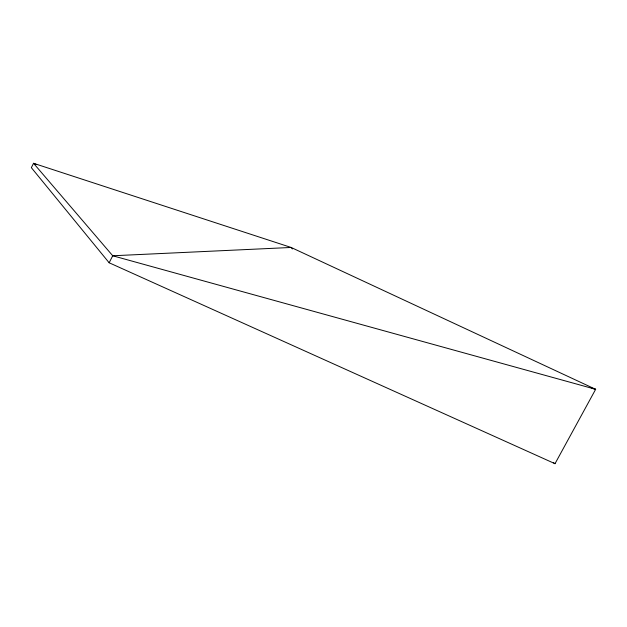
<?xml version="1.0" encoding="UTF-8"?>
<svg xmlns="http://www.w3.org/2000/svg" width="627" height="627" viewBox="0 0 627 627"><rect width="100%" height="100%" fill="white"/><g stroke="black" fill="none" stroke-linecap="round" stroke-linejoin="round"><path stroke-width="0.94" d="M109.145 262.768L112.727 255.769L291.132 247.461L595.65 389.312L555.005 463.698L109.145 262.768L31.35 167.668L33.552 163.302L291.132 247.461L292.378 248.95M591.904 388.184L595.65 389.312L112.727 255.769L33.552 163.302L36.194 164.58M553.398 462.585L555.005 463.698"/></g></svg>
